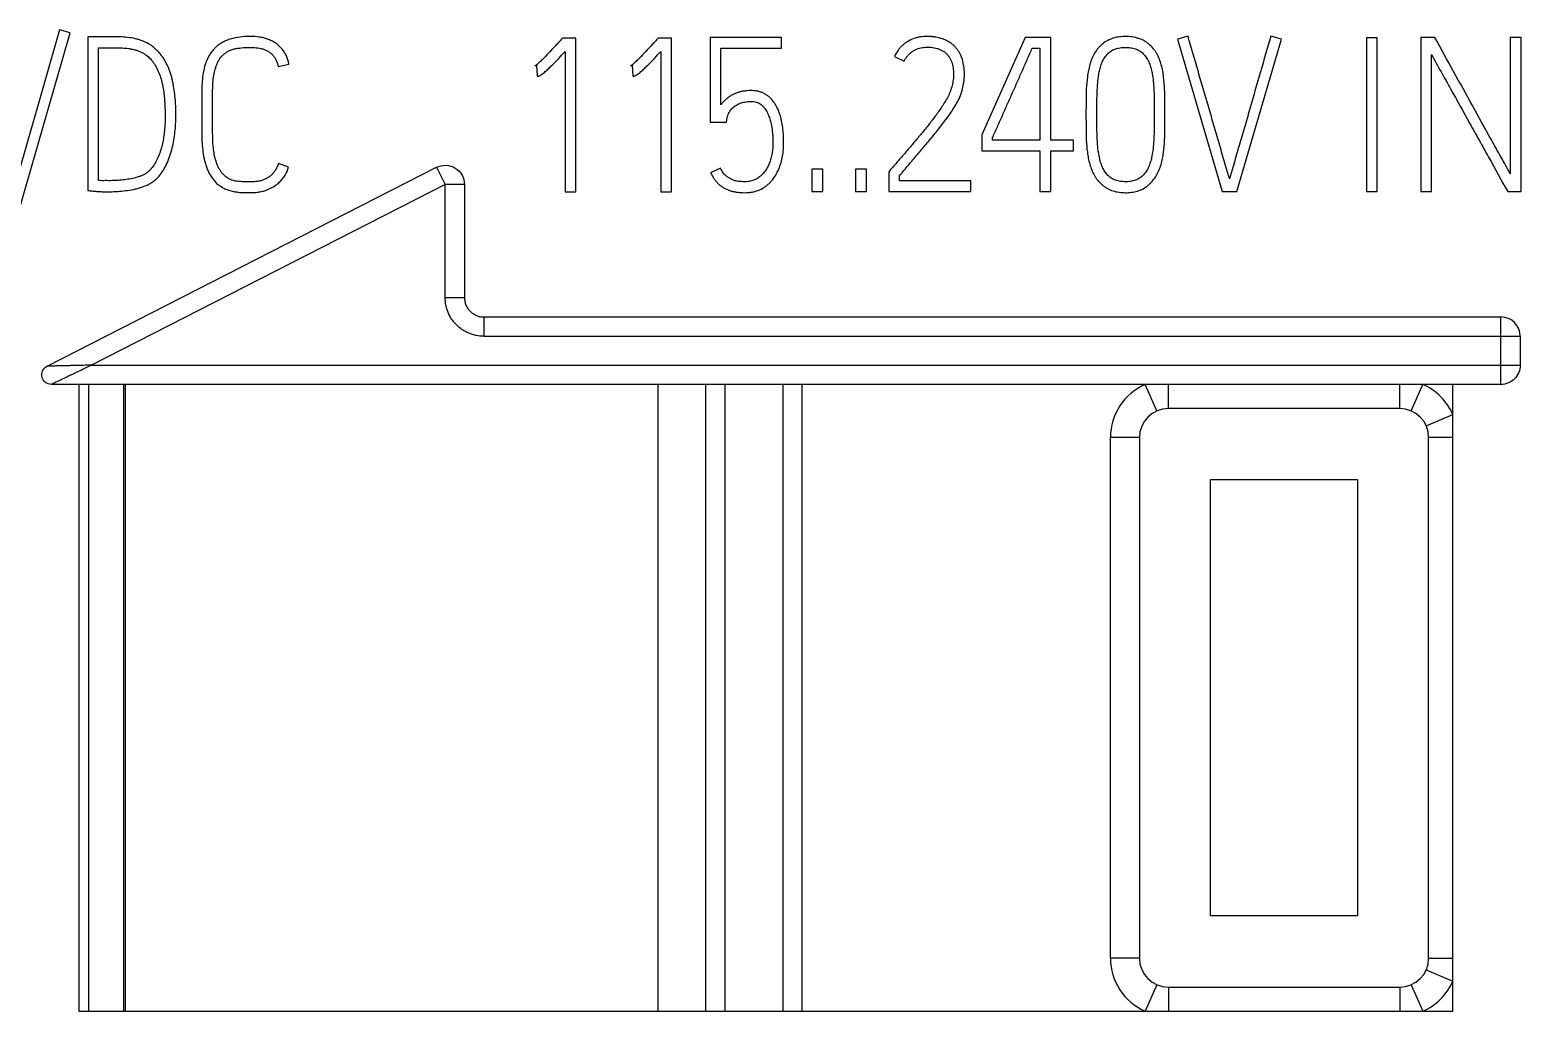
# Model space of a CAD drawing. Extents: x 0 to 420, y 0 to 297.
# Drawn here: x 116.96 to 132.43, y 208.14 to 218.32 of the extents above; entities that cross this region are included whole.
import ezdxf

# ---------------------------------------------------------------- set-up
doc = ezdxf.new("R2010")
doc.units = 0
doc.header["$LTSCALE"] = 23.1
doc.layers.add('10000_FRONT', color=7, linetype='CONTINUOUS')
doc.layers.add('10500_FRONT_LABELING', color=7, linetype='CONTINUOUS')

msp = doc.modelspace()

# ---------------------------------------------------------------- linework, layer by layer
at = {"layer": '10000_FRONT', "color": 7, "linetype": 'CONTINUOUS'}
for p, q in [((117.136, 214.831), (121.175, 216.894)), ((121.175, 216.894), (121.266, 216.716)), ((121.266, 216.716), (117.597, 214.842)), ((121.266, 215.542), (121.266, 216.716)), ((121.466, 216.716), (121.266, 216.716)), ((121.466, 216.716), (121.466, 215.542)), ((121.466, 215.542), (121.266, 215.542)), ((121.666, 215.342), (121.666, 215.142)), ((121.666, 215.342), (132.216, 215.342)), ((132.216, 214.642), (132.216, 215.342)), ((121.666, 215.142), (132.416, 215.142)), ((132.416, 215.142), (132.416, 214.842)), ((117.597, 214.842), (132.416, 214.842)), ((132.216, 214.642), (117.181, 214.642)), ((117.466, 214.642), (117.466, 208.142)), ((117.566, 214.642), (117.566, 208.142)), ((117.931, 214.642), (117.931, 208.142)), ((117.947, 214.642), (117.947, 208.142)), ((123.475, 208.142), (123.475, 214.642)), ((123.966, 214.642), (123.966, 208.142)), ((124.166, 214.642), (124.166, 208.142)), ((124.766, 214.642), (124.766, 208.142)), ((124.966, 214.642), (124.966, 208.142)), ((128.646, 214.367), (128.526, 214.642)), ((128.766, 214.392), (128.766, 214.642)), ((131.166, 214.392), (131.166, 214.642)), ((131.286, 214.367), (131.405, 214.642)), ((131.716, 208.142), (131.716, 214.642)), ((131.166, 214.392), (128.766, 214.392)), ((131.441, 214.212), (131.716, 214.332)), ((128.166, 208.692), (128.166, 214.092)), ((128.466, 214.092), (128.166, 214.092)), ((128.466, 214.092), (128.466, 208.692)), ((131.466, 208.692), (131.466, 214.092)), ((131.716, 214.092), (131.466, 214.092)), ((129.203, 209.13), (129.203, 213.655)), ((129.203, 213.655), (130.728, 213.655)), ((130.728, 213.655), (130.728, 209.13)), ((130.728, 209.13), (129.203, 209.13)), ((128.466, 208.692), (128.166, 208.692)), ((131.466, 208.692), (131.716, 208.692)), ((131.441, 208.572), (131.716, 208.453)), ((128.646, 208.417), (128.526, 208.142)), ((128.766, 208.392), (128.766, 208.142)), ((128.766, 208.392), (131.166, 208.392)), ((131.166, 208.392), (131.166, 208.142)), ((131.286, 208.417), (131.405, 208.142)), ((117.466, 208.142), (131.716, 208.142))]:
    msp.add_line(p, q, dxfattribs=at)
for centre, radius, start, end in [((132.216, 215.142), 0.2, 0, 90), ((128.766, 214.092), 0.6, 113.5565, 180), ((131.166, 214.092), 0.6, 23.5565, 66.4435), ((128.766, 214.092), 0.3, 90, 180), ((131.166, 214.092), 0.3, 0, 90), ((128.766, 208.692), 0.6, 180, 246.4435), ((128.766, 208.692), 0.3, 180, 270), ((131.166, 208.692), 0.3, 270, 360), ((131.166, 208.692), 0.6, 293.5565, 336.4435)]:
    msp.add_arc(centre, radius, start, end, dxfattribs=at)
for points, knots in [([(121.175, 216.894), (121.236, 216.925), (121.312, 216.922), (121.429, 216.85), (121.466, 216.784), (121.466, 216.716)], [0, 0, 0, 0, 0.5, 0.5, 1, 1, 1, 1]), ([(121.666, 215.142), (121.639, 215.142), (121.613, 215.145), (121.574, 215.153), (121.562, 215.156), (121.537, 215.164), (121.512, 215.173), (121.488, 215.184), (121.465, 215.196), (121.454, 215.203), (121.421, 215.225), (121.401, 215.241), (121.373, 215.269), (121.365, 215.279), (121.348, 215.299), (121.34, 215.31), (121.318, 215.342), (121.306, 215.365), (121.291, 215.401), (121.287, 215.414), (121.279, 215.439), (121.276, 215.452), (121.268, 215.49), (121.266, 215.516), (121.266, 215.542)], [0, 0, 0, 0, 0.125, 0.125, 0.1875, 0.1875, 0.25, 0.3125, 0.3125, 0.375, 0.375, 0.5, 0.5, 0.5625, 0.5625, 0.625, 0.625, 0.75, 0.75, 0.8125, 0.8125, 0.875, 0.875, 1, 1, 1, 1]), ([(121.466, 215.542), (121.466, 215.539), (121.466, 215.536), (121.466, 215.529), (121.467, 215.519), (121.469, 215.503), (121.472, 215.491), (121.476, 215.478), (121.478, 215.472), (121.486, 215.454), (121.492, 215.442), (121.507, 215.421), (121.515, 215.41), (121.533, 215.392), (121.543, 215.384), (121.56, 215.373), (121.566, 215.369), (121.577, 215.363), (121.589, 215.358), (121.601, 215.353), (121.614, 215.349), (121.62, 215.348), (121.639, 215.344), (121.652, 215.342), (121.666, 215.342)], [0, 0, 0, 0, 0.03125, 0.03125, 0.0625, 0.125, 0.1875, 0.1875, 0.25, 0.25, 0.375, 0.375, 0.5, 0.5, 0.625, 0.625, 0.6875, 0.6875, 0.75, 0.8125, 0.8125, 0.875, 0.875, 1, 1, 1, 1]), ([(117.181, 214.642), (117.159, 214.642), (117.137, 214.65), (117.102, 214.678), (117.089, 214.697), (117.079, 214.741), (117.081, 214.764), (117.1, 214.804), (117.116, 214.821), (117.136, 214.831)], [0, 0, 0, 0, 0.25, 0.25, 0.5, 0.5, 0.75, 0.75, 1, 1, 1, 1]), ([(117.597, 214.842), (117.57, 214.842), (117.542, 214.841), (117.499, 214.84), (117.485, 214.84), (117.456, 214.839), (117.442, 214.839), (117.413, 214.838), (117.4, 214.838), (117.374, 214.837), (117.361, 214.837), (117.335, 214.836), (117.322, 214.836), (117.297, 214.835), (117.284, 214.835), (117.261, 214.834), (117.252, 214.834), (117.233, 214.834), (117.224, 214.834), (117.207, 214.833), (117.199, 214.833), (117.185, 214.833), (117.179, 214.832), (117.172, 214.832), (117.17, 214.832), (117.159, 214.832), (117.15, 214.832), (117.138, 214.831), (117.136, 214.831), (117.136, 214.831)], [0, 0, 0, 0, 0.157963, 0.157963, 0.236944, 0.236944, 0.315926, 0.315926, 0.391386, 0.391386, 0.466846, 0.466846, 0.542306, 0.542306, 0.617766, 0.617766, 0.675162, 0.675162, 0.732558, 0.732558, 0.789954, 0.789954, 0.833001, 0.833001, 0.84735, 0.84735, 0.923558, 0.923558, 1, 1, 1, 1]), ([(117.597, 214.842), (117.571, 214.83), (117.523, 214.806), (117.457, 214.774), (117.403, 214.749), (117.349, 214.723), (117.298, 214.698), (117.247, 214.674), (117.211, 214.657), (117.186, 214.645), (117.183, 214.643), (117.181, 214.642)], [0, 0, 0, 0, 0.161229, 0.298217, 0.41099, 0.4996, 0.637717, 0.751521, 0.849254, 0.929944, 1, 1, 1, 1]), ([(132.416, 214.842), (132.416, 214.79), (132.394, 214.738), (132.32, 214.664), (132.269, 214.642), (132.216, 214.642)], [0, 0, 0, 0, 0.5, 0.5, 1, 1, 1, 1])]:
    msp.add_open_spline(points, degree=3, knots=knots, dxfattribs=at)
at = {"layer": '10500_FRONT_LABELING', "color": 7, "linetype": 'CONTINUOUS'}
for p, q in [((117.267, 218.32), (116.728, 216.445)), ((116.837, 216.414), (117.376, 218.289)), ((117.376, 218.289), (117.267, 218.32)), ((128.97, 218.253), (128.862, 218.222)), ((129.938, 218.222), (129.829, 218.253)), ((117.802, 218.249), (117.558, 218.247)), ((117.558, 218.247), (117.558, 216.653)), ((117.671, 216.758), (117.671, 218.134)), ((117.671, 218.134), (117.846, 218.134)), ((122.482, 218.233), (122.466, 218.216)), ((122.621, 218.233), (122.482, 218.233)), ((122.621, 216.64), (122.621, 218.233)), ((123.473, 218.233), (123.458, 218.216)), ((123.613, 218.233), (123.473, 218.233)), ((123.613, 216.64), (123.613, 218.233)), ((124.015, 218.242), (124.015, 217.364)), ((124.754, 218.242), (124.015, 218.242)), ((124.126, 217.541), (124.126, 218.131)), ((124.126, 218.131), (124.754, 218.131)), ((124.754, 218.131), (124.754, 218.242)), ((127.282, 218.242), (126.833, 217.23)), ((127.546, 218.242), (127.282, 218.242)), ((127.355, 218.131), (127.432, 218.131)), ((127.432, 218.131), (127.432, 217.177)), ((127.546, 217.177), (127.546, 218.242)), ((128.862, 218.222), (129.323, 216.642)), ((129.478, 216.642), (129.938, 218.222)), ((130.822, 218.238), (130.822, 216.642)), ((130.933, 218.238), (130.822, 218.238)), ((130.933, 216.642), (130.933, 218.238)), ((131.385, 218.242), (131.385, 216.642)), ((131.529, 218.242), (131.385, 218.242)), ((132.312, 218.242), (132.312, 216.827)), ((132.426, 218.242), (132.312, 218.242)), ((132.426, 216.642), (132.426, 218.242)), ((119.535, 217.938), (119.644, 217.965)), ((122.2, 217.947), (122.213, 217.952)), ((122.213, 217.952), (122.22, 217.838)), ((122.51, 218.096), (122.51, 216.64)), ((123.192, 217.947), (123.205, 217.952)), ((123.205, 217.952), (123.212, 217.838)), ((123.502, 218.096), (123.502, 216.64)), ((125.926, 218.045), (126.025, 217.994)), ((131.496, 216.642), (131.496, 218.063)), ((118.741, 217.676), (118.741, 217.255)), ((118.854, 217.255), (118.854, 217.676)), ((124.015, 217.364), (124.184, 217.364)), ((124.184, 217.364), (124.192, 217.412)), ((127.912, 217.452), (127.912, 217.428)), ((128.025, 217.428), (128.025, 217.452)), ((128.62, 217.452), (128.62, 217.428)), ((128.731, 217.428), (128.731, 217.452)), ((126.833, 217.23), (126.833, 217.066)), ((126.944, 217.177), (126.944, 217.206)), ((127.432, 217.177), (126.944, 217.177)), ((127.781, 217.177), (127.546, 217.177)), ((127.781, 217.066), (127.781, 217.177)), ((126.833, 217.066), (127.432, 217.066)), ((127.432, 217.066), (127.432, 216.642)), ((127.546, 216.642), (127.546, 217.066)), ((127.546, 217.066), (127.781, 217.066)), ((119.642, 216.895), (119.537, 216.933)), ((124.121, 216.884), (124.019, 216.838)), ((125.069, 216.875), (125.069, 216.642)), ((125.182, 216.875), (125.069, 216.875)), ((125.182, 216.642), (125.182, 216.875)), ((125.522, 216.875), (125.522, 216.642)), ((125.635, 216.875), (125.522, 216.875)), ((125.635, 216.642), (125.635, 216.875)), ((125.879, 216.862), (125.866, 216.847)), ((125.866, 216.847), (125.866, 216.642)), ((125.977, 216.753), (125.977, 216.807)), ((126.718, 216.753), (125.977, 216.753)), ((126.718, 216.642), (126.718, 216.753)), ((122.51, 216.64), (122.621, 216.64)), ((123.502, 216.64), (123.613, 216.64)), ((125.069, 216.642), (125.182, 216.642)), ((125.522, 216.642), (125.635, 216.642)), ((125.866, 216.642), (126.718, 216.642)), ((127.432, 216.642), (127.546, 216.642)), ((129.323, 216.642), (129.478, 216.642)), ((130.822, 216.642), (130.933, 216.642)), ((131.385, 216.642), (131.496, 216.642)), ((132.286, 216.642), (132.426, 216.642))]:
    msp.add_line(p, q, dxfattribs=at)
for points, knots in [([(119.644, 217.965), (119.64, 217.995), (119.632, 218.023), (119.616, 218.057), (119.612, 218.063), (119.605, 218.076), (119.593, 218.095), (119.58, 218.113), (119.56, 218.135), (119.55, 218.146), (119.527, 218.166), (119.516, 218.175), (119.491, 218.192), (119.478, 218.199), (119.452, 218.213), (119.438, 218.219), (119.41, 218.229), (119.396, 218.233), (119.367, 218.24), (119.352, 218.243), (119.308, 218.249), (119.278, 218.251), (119.219, 218.252), (119.19, 218.251), (119.131, 218.245), (119.101, 218.24), (119.044, 218.227), (119.015, 218.218), (118.975, 218.199), (118.961, 218.193), (118.936, 218.178), (118.911, 218.161), (118.888, 218.142), (118.867, 218.121), (118.857, 218.11), (118.839, 218.087), (118.831, 218.075), (118.815, 218.049), (118.808, 218.036), (118.789, 217.996), (118.779, 217.968), (118.763, 217.912), (118.758, 217.883), (118.744, 217.795), (118.741, 217.736), (118.741, 217.676)], [0, 0, 0, 0, 0.0625, 0.0625, 0.078125, 0.078125, 0.09375, 0.125, 0.125, 0.15625, 0.15625, 0.1875, 0.1875, 0.21875, 0.21875, 0.25, 0.25, 0.28125, 0.28125, 0.3125, 0.3125, 0.375, 0.375, 0.4375, 0.4375, 0.5, 0.5, 0.5625, 0.5625, 0.59375, 0.59375, 0.625, 0.65625, 0.65625, 0.6875, 0.6875, 0.71875, 0.71875, 0.75, 0.75, 0.8125, 0.8125, 0.875, 0.875, 1, 1, 1, 1]), ([(125.977, 216.807), (126.008, 216.843), (126.039, 216.88), (126.101, 216.954), (126.132, 216.99), (126.195, 217.064), (126.226, 217.1), (126.288, 217.174), (126.319, 217.211), (126.379, 217.286), (126.409, 217.324), (126.453, 217.381), (126.467, 217.401), (126.495, 217.44), (126.509, 217.459), (126.536, 217.5), (126.549, 217.52), (126.573, 217.562), (126.585, 217.583), (126.605, 217.627), (126.614, 217.649), (126.629, 217.695), (126.635, 217.719), (126.644, 217.766), (126.647, 217.79), (126.651, 217.838), (126.652, 217.862), (126.65, 217.91), (126.647, 217.934), (126.639, 217.982), (126.633, 218.006), (126.621, 218.04), (126.616, 218.051), (126.605, 218.073), (126.599, 218.084), (126.586, 218.104), (126.579, 218.114), (126.564, 218.133), (126.556, 218.142), (126.539, 218.159), (126.53, 218.167), (126.511, 218.182), (126.501, 218.189), (126.48, 218.201), (126.469, 218.207), (126.447, 218.217), (126.436, 218.221), (126.401, 218.233), (126.378, 218.24), (126.342, 218.246), (126.33, 218.248), (126.306, 218.25), (126.294, 218.251), (126.257, 218.252), (126.233, 218.251), (126.197, 218.247), (126.185, 218.245), (126.161, 218.24), (126.149, 218.237), (126.114, 218.226), (126.092, 218.216), (126.06, 218.198), (126.05, 218.191), (126.03, 218.177), (126.011, 218.162), (125.994, 218.145), (125.978, 218.127), (125.97, 218.118), (125.948, 218.088), (125.936, 218.067), (125.926, 218.045)], [0, 0, 0, 0, 0.0625, 0.0625, 0.125, 0.125, 0.1875, 0.1875, 0.25, 0.25, 0.3125, 0.3125, 0.34375, 0.34375, 0.375, 0.375, 0.40625, 0.40625, 0.4375, 0.4375, 0.46875, 0.46875, 0.5, 0.5, 0.53125, 0.53125, 0.5625, 0.5625, 0.59375, 0.59375, 0.625, 0.625, 0.640625, 0.640625, 0.65625, 0.65625, 0.671875, 0.671875, 0.6875, 0.6875, 0.703125, 0.703125, 0.71875, 0.71875, 0.734375, 0.734375, 0.75, 0.75, 0.78125, 0.78125, 0.796875, 0.796875, 0.8125, 0.8125, 0.84375, 0.84375, 0.859375, 0.859375, 0.875, 0.875, 0.90625, 0.90625, 0.921875, 0.921875, 0.9375, 0.953125, 0.953125, 0.96875, 0.96875, 1, 1, 1, 1]), ([(128.731, 217.452), (128.731, 217.495), (128.73, 217.537), (128.729, 217.621), (128.729, 217.663), (128.726, 217.747), (128.722, 217.789), (128.715, 217.852), (128.712, 217.873), (128.704, 217.914), (128.699, 217.935), (128.687, 217.976), (128.681, 217.997), (128.665, 218.036), (128.656, 218.056), (128.64, 218.084), (128.634, 218.093), (128.622, 218.11), (128.615, 218.119), (128.595, 218.143), (128.58, 218.158), (128.555, 218.179), (128.547, 218.186), (128.529, 218.198), (128.52, 218.203), (128.492, 218.219), (128.472, 218.227), (128.441, 218.236), (128.431, 218.239), (128.41, 218.244), (128.399, 218.245), (128.367, 218.25), (128.346, 218.251), (128.303, 218.251), (128.282, 218.25), (128.239, 218.245), (128.218, 218.241), (128.188, 218.232), (128.178, 218.228), (128.158, 218.22), (128.148, 218.216), (128.119, 218.201), (128.101, 218.189), (128.077, 218.169), (128.069, 218.162), (128.053, 218.146), (128.046, 218.139), (128.025, 218.114), (128.013, 218.097), (127.996, 218.069), (127.991, 218.059), (127.981, 218.04), (127.977, 218.03), (127.965, 218.001), (127.958, 217.98), (127.946, 217.94), (127.941, 217.919), (127.933, 217.877), (127.929, 217.856), (127.921, 217.792), (127.917, 217.75), (127.913, 217.665), (127.913, 217.623), (127.912, 217.537), (127.912, 217.495), (127.912, 217.452)], [0, 0, 0, 0, 0.0625, 0.0625, 0.125, 0.125, 0.1875, 0.1875, 0.21875, 0.21875, 0.25, 0.25, 0.28125, 0.28125, 0.3125, 0.3125, 0.328125, 0.328125, 0.34375, 0.34375, 0.375, 0.375, 0.390625, 0.390625, 0.40625, 0.40625, 0.4375, 0.4375, 0.453125, 0.453125, 0.46875, 0.46875, 0.5, 0.5, 0.53125, 0.53125, 0.5625, 0.5625, 0.578125, 0.578125, 0.59375, 0.59375, 0.625, 0.625, 0.640625, 0.640625, 0.65625, 0.65625, 0.6875, 0.6875, 0.703125, 0.703125, 0.71875, 0.71875, 0.75, 0.75, 0.78125, 0.78125, 0.8125, 0.8125, 0.875, 0.875, 0.9375, 0.9375, 1, 1, 1, 1]), ([(129.401, 216.776), (129.396, 216.791), (129.391, 216.806), (129.382, 216.837), (129.377, 216.852), (129.364, 216.898), (129.355, 216.929), (129.328, 217.022), (129.31, 217.083), (129.275, 217.206), (129.257, 217.268), (129.23, 217.36), (129.221, 217.391), (129.203, 217.453), (129.194, 217.484), (129.176, 217.545), (129.167, 217.576), (129.149, 217.637), (129.14, 217.668), (129.113, 217.761), (129.095, 217.822), (129.042, 218.007), (129.006, 218.13), (128.97, 218.253)], [0, 0, 0, 0, 0.03125, 0.03125, 0.0625, 0.0625, 0.125, 0.125, 0.25, 0.25, 0.375, 0.375, 0.4375, 0.4375, 0.5, 0.5, 0.5625, 0.5625, 0.625, 0.625, 0.75, 0.75, 1, 1, 1, 1]), ([(129.829, 218.253), (129.793, 218.13), (129.757, 218.007), (129.685, 217.761), (129.65, 217.638), (129.598, 217.453), (129.58, 217.391), (129.545, 217.268), (129.527, 217.206), (129.491, 217.083), (129.472, 217.022), (129.445, 216.93), (129.436, 216.899), (129.423, 216.852), (129.419, 216.837), (129.41, 216.806), (129.406, 216.791), (129.401, 216.776)], [0, 0, 0, 0, 0.25, 0.25, 0.5, 0.5, 0.625, 0.625, 0.75, 0.75, 0.875, 0.875, 0.9375, 0.9375, 0.96875, 0.96875, 1, 1, 1, 1]), ([(117.558, 216.653), (117.572, 216.652), (117.586, 216.651), (117.613, 216.648), (117.627, 216.647), (117.655, 216.644), (117.669, 216.643), (117.696, 216.642), (117.71, 216.641), (117.752, 216.64), (117.779, 216.64), (117.835, 216.642), (117.862, 216.643), (117.917, 216.648), (117.945, 216.651), (117.999, 216.659), (118.027, 216.664), (118.068, 216.673), (118.081, 216.677), (118.109, 216.684), (118.122, 216.689), (118.148, 216.698), (118.161, 216.704), (118.187, 216.716), (118.199, 216.722), (118.223, 216.737), (118.235, 216.745), (118.257, 216.762), (118.268, 216.771), (118.287, 216.791), (118.296, 216.801), (118.314, 216.823), (118.322, 216.834), (118.338, 216.858), (118.345, 216.869), (118.359, 216.894), (118.366, 216.906), (118.385, 216.943), (118.395, 216.969), (118.414, 217.021), (118.423, 217.048), (118.437, 217.102), (118.443, 217.129), (118.454, 217.183), (118.458, 217.211), (118.464, 217.266), (118.467, 217.293), (118.471, 217.349), (118.472, 217.376), (118.472, 217.432), (118.472, 217.46), (118.471, 217.516), (118.47, 217.544), (118.467, 217.599), (118.464, 217.627), (118.458, 217.682), (118.454, 217.709), (118.447, 217.75), (118.444, 217.764), (118.438, 217.791), (118.435, 217.805), (118.428, 217.832), (118.425, 217.845), (118.416, 217.872), (118.412, 217.886), (118.397, 217.925), (118.386, 217.951), (118.366, 217.988), (118.359, 218), (118.345, 218.024), (118.337, 218.036), (118.32, 218.058), (118.311, 218.069), (118.293, 218.09), (118.283, 218.101), (118.263, 218.12), (118.253, 218.129), (118.237, 218.143), (118.231, 218.147), (118.22, 218.155), (118.214, 218.159), (118.184, 218.179), (118.159, 218.191), (118.12, 218.207), (118.107, 218.212), (118.08, 218.22), (118.066, 218.224), (118.025, 218.234), (117.997, 218.238), (117.942, 218.244), (117.914, 218.246), (117.872, 218.248), (117.858, 218.248), (117.83, 218.249), (117.816, 218.249), (117.802, 218.249)], [0, 0, 0, 0, 0.015625, 0.015625, 0.03125, 0.03125, 0.046875, 0.046875, 0.0625, 0.0625, 0.09375, 0.09375, 0.125, 0.125, 0.15625, 0.15625, 0.1875, 0.1875, 0.203125, 0.203125, 0.21875, 0.21875, 0.234375, 0.234375, 0.25, 0.25, 0.265625, 0.265625, 0.28125, 0.28125, 0.296875, 0.296875, 0.3125, 0.3125, 0.328125, 0.328125, 0.34375, 0.34375, 0.375, 0.375, 0.40625, 0.40625, 0.4375, 0.4375, 0.46875, 0.46875, 0.5, 0.5, 0.53125, 0.53125, 0.5625, 0.5625, 0.59375, 0.59375, 0.625, 0.625, 0.65625, 0.65625, 0.671875, 0.671875, 0.6875, 0.6875, 0.703125, 0.703125, 0.71875, 0.71875, 0.75, 0.75, 0.765625, 0.765625, 0.78125, 0.78125, 0.796875, 0.796875, 0.8125, 0.8125, 0.828125, 0.828125, 0.835938, 0.835938, 0.84375, 0.84375, 0.875, 0.875, 0.890625, 0.890625, 0.90625, 0.90625, 0.9375, 0.9375, 0.96875, 0.96875, 0.984375, 0.984375, 1, 1, 1, 1]), ([(117.846, 218.134), (117.869, 218.134), (117.892, 218.133), (117.937, 218.131), (117.959, 218.129), (117.993, 218.125), (118.004, 218.123), (118.026, 218.118), (118.038, 218.116), (118.06, 218.109), (118.07, 218.106), (118.092, 218.098), (118.102, 218.093), (118.123, 218.083), (118.133, 218.078), (118.152, 218.066), (118.162, 218.059), (118.189, 218.039), (118.205, 218.023), (118.227, 217.997), (118.234, 217.987), (118.247, 217.969), (118.265, 217.94), (118.281, 217.91), (118.299, 217.868), (118.307, 217.847), (118.321, 217.804), (118.327, 217.782), (118.337, 217.738), (118.341, 217.716), (118.348, 217.671), (118.35, 217.649), (118.354, 217.604), (118.356, 217.582), (118.358, 217.537), (118.359, 217.515), (118.361, 217.47), (118.361, 217.447), (118.361, 217.402), (118.361, 217.379), (118.359, 217.335), (118.358, 217.312), (118.354, 217.267), (118.348, 217.223), (118.341, 217.179), (118.332, 217.135), (118.327, 217.113), (118.308, 217.047), (118.293, 217.005), (118.262, 216.944), (118.25, 216.925), (118.224, 216.889), (118.21, 216.871), (118.189, 216.852), (118.184, 216.848), (118.176, 216.841), (118.162, 216.831), (118.148, 216.822), (118.128, 216.812), (118.117, 216.807), (118.096, 216.799), (118.085, 216.796), (118.053, 216.786), (118.031, 216.78), (117.987, 216.771), (117.964, 216.768), (117.92, 216.762), (117.897, 216.76), (117.863, 216.758), (117.852, 216.757), (117.83, 216.756), (117.818, 216.756), (117.784, 216.755), (117.762, 216.756), (117.728, 216.756), (117.716, 216.755), (117.694, 216.756), (117.682, 216.757), (117.671, 216.758)], [0, 0, 0, 0, 0.03125, 0.03125, 0.0625, 0.0625, 0.078125, 0.078125, 0.09375, 0.09375, 0.109375, 0.109375, 0.125, 0.125, 0.140625, 0.140625, 0.15625, 0.15625, 0.1875, 0.1875, 0.203125, 0.203125, 0.21875, 0.25, 0.25, 0.28125, 0.28125, 0.3125, 0.3125, 0.34375, 0.34375, 0.375, 0.375, 0.40625, 0.40625, 0.4375, 0.4375, 0.46875, 0.46875, 0.5, 0.5, 0.53125, 0.53125, 0.5625, 0.59375, 0.59375, 0.625, 0.625, 0.6875, 0.6875, 0.71875, 0.71875, 0.75, 0.75, 0.757812, 0.757812, 0.765625, 0.78125, 0.78125, 0.796875, 0.796875, 0.8125, 0.8125, 0.84375, 0.84375, 0.875, 0.875, 0.90625, 0.90625, 0.921875, 0.921875, 0.9375, 0.9375, 0.96875, 0.96875, 0.984375, 0.984375, 1, 1, 1, 1]), ([(118.854, 217.676), (118.854, 217.699), (118.854, 217.722), (118.856, 217.767), (118.858, 217.79), (118.863, 217.835), (118.867, 217.858), (118.876, 217.902), (118.883, 217.924), (118.895, 217.957), (118.899, 217.967), (118.909, 217.988), (118.914, 217.998), (118.932, 218.028), (118.947, 218.045), (118.967, 218.065), (118.972, 218.069), (118.981, 218.076), (118.985, 218.079), (119, 218.089), (119.009, 218.095), (119.03, 218.106), (119.04, 218.11), (119.062, 218.117), (119.073, 218.121), (119.096, 218.126), (119.107, 218.128), (119.13, 218.131), (119.141, 218.132), (119.175, 218.136), (119.198, 218.137), (119.243, 218.138), (119.267, 218.138), (119.312, 218.134), (119.335, 218.131), (119.368, 218.123), (119.379, 218.12), (119.401, 218.112), (119.411, 218.107), (119.432, 218.097), (119.441, 218.09), (119.459, 218.076), (119.468, 218.069), (119.479, 218.056), (119.483, 218.052), (119.49, 218.043), (119.493, 218.038), (119.503, 218.023), (119.508, 218.013), (119.518, 217.993), (119.522, 217.982), (119.529, 217.961), (119.532, 217.95), (119.535, 217.938)], [0, 0, 0, 0, 0.0625, 0.0625, 0.125, 0.125, 0.1875, 0.1875, 0.25, 0.25, 0.28125, 0.28125, 0.3125, 0.3125, 0.375, 0.375, 0.390625, 0.390625, 0.40625, 0.40625, 0.4375, 0.4375, 0.46875, 0.46875, 0.5, 0.5, 0.53125, 0.53125, 0.5625, 0.5625, 0.625, 0.625, 0.6875, 0.6875, 0.75, 0.75, 0.78125, 0.78125, 0.8125, 0.8125, 0.84375, 0.84375, 0.875, 0.875, 0.890625, 0.890625, 0.90625, 0.90625, 0.9375, 0.9375, 0.96875, 0.96875, 1, 1, 1, 1]), ([(122.466, 218.216), (122.456, 218.204), (122.445, 218.192), (122.424, 218.169), (122.413, 218.157), (122.381, 218.123), (122.359, 218.099), (122.316, 218.054), (122.294, 218.031), (122.26, 217.998), (122.248, 217.987), (122.231, 217.972), (122.225, 217.966), (122.213, 217.956), (122.206, 217.952), (122.2, 217.947)], [0, 0, 0, 0, 0.125, 0.125, 0.25, 0.25, 0.5, 0.5, 0.75, 0.75, 0.875, 0.875, 0.9375, 0.9375, 1, 1, 1, 1]), ([(123.458, 218.216), (123.448, 218.204), (123.437, 218.192), (123.415, 218.169), (123.405, 218.157), (123.373, 218.123), (123.351, 218.099), (123.308, 218.054), (123.286, 218.031), (123.252, 217.998), (123.24, 217.987), (123.223, 217.972), (123.217, 217.966), (123.205, 217.956), (123.198, 217.952), (123.192, 217.947)], [0, 0, 0, 0, 0.125, 0.125, 0.25, 0.25, 0.5, 0.5, 0.75, 0.75, 0.875, 0.875, 0.9375, 0.9375, 1, 1, 1, 1]), ([(126.025, 217.994), (126.034, 218.013), (126.045, 218.03), (126.065, 218.054), (126.072, 218.062), (126.086, 218.076), (126.102, 218.09), (126.119, 218.101), (126.137, 218.111), (126.146, 218.116), (126.175, 218.128), (126.195, 218.133), (126.225, 218.138), (126.236, 218.139), (126.256, 218.14), (126.266, 218.14), (126.297, 218.14), (126.317, 218.138), (126.348, 218.132), (126.358, 218.13), (126.378, 218.124), (126.388, 218.121), (126.407, 218.113), (126.416, 218.109), (126.434, 218.098), (126.442, 218.092), (126.458, 218.079), (126.466, 218.072), (126.476, 218.061), (126.48, 218.057), (126.486, 218.049), (126.489, 218.045), (126.498, 218.032), (126.503, 218.023), (126.512, 218.005), (126.517, 217.995), (126.527, 217.966), (126.531, 217.946), (126.535, 217.915), (126.537, 217.905), (126.538, 217.885), (126.538, 217.874), (126.538, 217.843), (126.537, 217.823), (126.532, 217.783), (126.528, 217.763), (126.521, 217.733), (126.518, 217.723), (126.512, 217.703), (126.509, 217.693), (126.499, 217.664), (126.49, 217.646), (126.472, 217.61), (126.461, 217.592), (126.44, 217.558), (126.429, 217.54), (126.395, 217.49), (126.372, 217.456), (126.324, 217.391), (126.299, 217.358), (126.248, 217.295), (126.222, 217.264), (126.17, 217.201), (126.144, 217.17), (126.091, 217.108), (126.065, 217.077), (126.012, 217.016), (125.985, 216.985), (125.945, 216.939), (125.932, 216.924), (125.906, 216.893), (125.892, 216.877), (125.879, 216.862)], [0, 0, 0, 0, 0.03125, 0.03125, 0.046875, 0.046875, 0.0625, 0.078125, 0.078125, 0.09375, 0.09375, 0.125, 0.125, 0.140625, 0.140625, 0.15625, 0.15625, 0.1875, 0.1875, 0.203125, 0.203125, 0.21875, 0.21875, 0.234375, 0.234375, 0.25, 0.25, 0.265625, 0.265625, 0.273438, 0.273438, 0.28125, 0.28125, 0.296875, 0.296875, 0.3125, 0.3125, 0.34375, 0.34375, 0.359375, 0.359375, 0.375, 0.375, 0.40625, 0.40625, 0.4375, 0.4375, 0.453125, 0.453125, 0.46875, 0.46875, 0.5, 0.5, 0.53125, 0.53125, 0.5625, 0.5625, 0.625, 0.625, 0.6875, 0.6875, 0.75, 0.75, 0.8125, 0.8125, 0.875, 0.875, 0.9375, 0.9375, 0.96875, 0.96875, 1, 1, 1, 1]), ([(126.944, 217.206), (126.949, 217.216), (126.953, 217.225), (126.962, 217.244), (126.966, 217.254), (126.979, 217.283), (126.988, 217.302), (127.013, 217.36), (127.031, 217.398), (127.065, 217.476), (127.082, 217.514), (127.116, 217.591), (127.133, 217.63), (127.168, 217.707), (127.202, 217.784), (127.236, 217.861), (127.27, 217.938), (127.287, 217.977), (127.312, 218.035), (127.321, 218.054), (127.338, 218.093), (127.346, 218.112), (127.355, 218.131)], [0, 0, 0, 0, 0.03125, 0.03125, 0.0625, 0.0625, 0.125, 0.125, 0.25, 0.25, 0.375, 0.375, 0.5, 0.5, 0.625, 0.75, 0.75, 0.875, 0.875, 0.9375, 0.9375, 1, 1, 1, 1]), ([(128.025, 217.452), (128.025, 217.487), (128.025, 217.522), (128.026, 217.592), (128.026, 217.627), (128.028, 217.679), (128.029, 217.697), (128.031, 217.732), (128.032, 217.749), (128.035, 217.784), (128.036, 217.801), (128.041, 217.836), (128.043, 217.854), (128.05, 217.888), (128.053, 217.905), (128.062, 217.938), (128.068, 217.955), (128.077, 217.979), (128.081, 217.987), (128.088, 218.003), (128.093, 218.011), (128.106, 218.034), (128.117, 218.048), (128.134, 218.068), (128.14, 218.074), (128.154, 218.086), (128.167, 218.097), (128.182, 218.107), (128.198, 218.115), (128.207, 218.118), (128.232, 218.127), (128.249, 218.131), (128.275, 218.135), (128.284, 218.136), (128.302, 218.138), (128.311, 218.138), (128.337, 218.138), (128.355, 218.137), (128.381, 218.134), (128.39, 218.132), (128.407, 218.128), (128.416, 218.126), (128.441, 218.117), (128.457, 218.11), (128.48, 218.095), (128.487, 218.09), (128.5, 218.078), (128.506, 218.072), (128.518, 218.058), (128.524, 218.051), (128.534, 218.037), (128.539, 218.03), (128.553, 218.007), (128.561, 217.991), (128.575, 217.959), (128.58, 217.942), (128.59, 217.908), (128.594, 217.89), (128.601, 217.856), (128.604, 217.839), (128.608, 217.804), (128.61, 217.786), (128.613, 217.752), (128.614, 217.734), (128.616, 217.699), (128.617, 217.681), (128.618, 217.628), (128.619, 217.593), (128.619, 217.523), (128.62, 217.488), (128.62, 217.452)], [0, 0, 0, 0, 0.0625, 0.0625, 0.125, 0.125, 0.15625, 0.15625, 0.1875, 0.1875, 0.21875, 0.21875, 0.25, 0.25, 0.28125, 0.28125, 0.3125, 0.3125, 0.328125, 0.328125, 0.34375, 0.34375, 0.375, 0.375, 0.390625, 0.390625, 0.40625, 0.421875, 0.421875, 0.4375, 0.4375, 0.46875, 0.46875, 0.484375, 0.484375, 0.5, 0.5, 0.53125, 0.53125, 0.546875, 0.546875, 0.5625, 0.5625, 0.59375, 0.59375, 0.609375, 0.609375, 0.625, 0.625, 0.640625, 0.640625, 0.65625, 0.65625, 0.6875, 0.6875, 0.71875, 0.71875, 0.75, 0.75, 0.78125, 0.78125, 0.8125, 0.8125, 0.84375, 0.84375, 0.875, 0.875, 0.9375, 0.9375, 1, 1, 1, 1]), ([(132.312, 216.827), (132.297, 216.856), (132.28, 216.886), (132.247, 216.945), (132.231, 216.974), (132.182, 217.062), (132.149, 217.121), (132.051, 217.298), (131.985, 217.416), (131.855, 217.652), (131.79, 217.77), (131.66, 218.006), (131.594, 218.124), (131.529, 218.242)], [0, 0, 0, 0, 0.0625, 0.0625, 0.125, 0.125, 0.25, 0.25, 0.5, 0.5, 0.75, 0.75, 1, 1, 1, 1]), ([(122.22, 217.838), (122.224, 217.838), (122.228, 217.839), (122.236, 217.841), (122.24, 217.842), (122.248, 217.845), (122.251, 217.847), (122.259, 217.851), (122.262, 217.853), (122.272, 217.86), (122.279, 217.865), (122.291, 217.875), (122.298, 217.881), (122.316, 217.897), (122.328, 217.908), (122.352, 217.931), (122.363, 217.942), (122.398, 217.977), (122.421, 218), (122.466, 218.048), (122.488, 218.072), (122.51, 218.096)], [0, 0, 0, 0, 0.03125, 0.03125, 0.0625, 0.0625, 0.09375, 0.09375, 0.125, 0.125, 0.1875, 0.1875, 0.25, 0.25, 0.375, 0.375, 0.5, 0.5, 0.75, 0.75, 1, 1, 1, 1]), ([(123.212, 217.838), (123.216, 217.838), (123.22, 217.839), (123.228, 217.841), (123.232, 217.842), (123.24, 217.845), (123.243, 217.847), (123.251, 217.851), (123.254, 217.853), (123.264, 217.86), (123.271, 217.865), (123.283, 217.875), (123.29, 217.881), (123.308, 217.897), (123.32, 217.908), (123.344, 217.931), (123.355, 217.942), (123.39, 217.977), (123.413, 218), (123.458, 218.048), (123.48, 218.072), (123.502, 218.096)], [0, 0, 0, 0, 0.03125, 0.03125, 0.0625, 0.0625, 0.09375, 0.09375, 0.125, 0.125, 0.1875, 0.1875, 0.25, 0.25, 0.375, 0.375, 0.5, 0.5, 0.75, 0.75, 1, 1, 1, 1]), ([(131.496, 218.063), (131.512, 218.032), (131.528, 218.003), (131.561, 217.944), (131.578, 217.914), (131.628, 217.826), (131.661, 217.767), (131.759, 217.589), (131.825, 217.471), (131.907, 217.323), (131.924, 217.293), (131.957, 217.234), (131.973, 217.205), (132.023, 217.116), (132.055, 217.057), (132.154, 216.879), (132.22, 216.761), (132.286, 216.642)], [0, 0, 0, 0, 0.0625, 0.0625, 0.125, 0.125, 0.25, 0.25, 0.5, 0.5, 0.5625, 0.5625, 0.625, 0.625, 0.75, 0.75, 1, 1, 1, 1]), ([(124.019, 216.838), (124.029, 216.817), (124.04, 216.796), (124.059, 216.768), (124.066, 216.758), (124.081, 216.741), (124.089, 216.732), (124.106, 216.716), (124.115, 216.709), (124.134, 216.695), (124.143, 216.689), (124.163, 216.677), (124.173, 216.671), (124.195, 216.661), (124.206, 216.657), (124.228, 216.65), (124.239, 216.646), (124.261, 216.641), (124.273, 216.639), (124.296, 216.635), (124.308, 216.634), (124.331, 216.633), (124.343, 216.632), (124.366, 216.631), (124.378, 216.631), (124.401, 216.632), (124.413, 216.633), (124.436, 216.635), (124.448, 216.637), (124.471, 216.642), (124.483, 216.645), (124.516, 216.656), (124.538, 216.665), (124.569, 216.683), (124.579, 216.689), (124.598, 216.703), (124.607, 216.71), (124.624, 216.726), (124.633, 216.734), (124.649, 216.751), (124.657, 216.76), (124.678, 216.788), (124.691, 216.808), (124.713, 216.849), (124.723, 216.87), (124.74, 216.914), (124.748, 216.936), (124.759, 216.981), (124.764, 217.004), (124.771, 217.05), (124.773, 217.073), (124.776, 217.12), (124.776, 217.144), (124.776, 217.19), (124.774, 217.237), (124.77, 217.283), (124.764, 217.33), (124.76, 217.353), (124.75, 217.399), (124.744, 217.421), (124.729, 217.466), (124.721, 217.488), (124.705, 217.52), (124.7, 217.53), (124.688, 217.55), (124.681, 217.56), (124.661, 217.589), (124.646, 217.606), (124.624, 217.626), (124.619, 217.63), (124.61, 217.637), (124.605, 217.641), (124.59, 217.65), (124.58, 217.656), (124.559, 217.667), (124.548, 217.671), (124.525, 217.679), (124.514, 217.682), (124.491, 217.686), (124.479, 217.688), (124.455, 217.69), (124.443, 217.69), (124.42, 217.69), (124.408, 217.689), (124.385, 217.687), (124.373, 217.686), (124.35, 217.682), (124.338, 217.68), (124.315, 217.674), (124.304, 217.671), (124.281, 217.663), (124.27, 217.659), (124.249, 217.649), (124.239, 217.643), (124.219, 217.631), (124.209, 217.624), (124.19, 217.61), (124.181, 217.602), (124.164, 217.586), (124.155, 217.578), (124.14, 217.56), (124.133, 217.551), (124.126, 217.541)], [0, 0, 0, 0, 0.03125, 0.03125, 0.046875, 0.046875, 0.0625, 0.0625, 0.078125, 0.078125, 0.09375, 0.09375, 0.109375, 0.109375, 0.125, 0.125, 0.140625, 0.140625, 0.15625, 0.15625, 0.171875, 0.171875, 0.1875, 0.1875, 0.203125, 0.203125, 0.21875, 0.21875, 0.234375, 0.234375, 0.25, 0.25, 0.28125, 0.28125, 0.296875, 0.296875, 0.3125, 0.3125, 0.328125, 0.328125, 0.34375, 0.34375, 0.375, 0.375, 0.40625, 0.40625, 0.4375, 0.4375, 0.46875, 0.46875, 0.5, 0.5, 0.53125, 0.53125, 0.5625, 0.59375, 0.59375, 0.625, 0.625, 0.65625, 0.65625, 0.6875, 0.6875, 0.703125, 0.703125, 0.71875, 0.71875, 0.75, 0.75, 0.757812, 0.757812, 0.765625, 0.765625, 0.78125, 0.78125, 0.796875, 0.796875, 0.8125, 0.8125, 0.828125, 0.828125, 0.84375, 0.84375, 0.859375, 0.859375, 0.875, 0.875, 0.890625, 0.890625, 0.90625, 0.90625, 0.921875, 0.921875, 0.9375, 0.9375, 0.953125, 0.953125, 0.96875, 0.96875, 0.984375, 0.984375, 1, 1, 1, 1]), ([(124.192, 217.412), (124.193, 217.417), (124.194, 217.421), (124.197, 217.43), (124.198, 217.434), (124.202, 217.447), (124.206, 217.456), (124.214, 217.471), (124.22, 217.479), (124.231, 217.493), (124.237, 217.5), (124.249, 217.513), (124.256, 217.519), (124.27, 217.53), (124.278, 217.535), (124.301, 217.548), (124.317, 217.556), (124.343, 217.565), (124.352, 217.567), (124.369, 217.571), (124.378, 217.572), (124.405, 217.576), (124.423, 217.577), (124.45, 217.576), (124.459, 217.576), (124.477, 217.574), (124.486, 217.572), (124.499, 217.568), (124.503, 217.567), (124.512, 217.563), (124.516, 217.561), (124.528, 217.555), (124.535, 217.55), (124.55, 217.539), (124.556, 217.533), (124.568, 217.52), (124.574, 217.513), (124.585, 217.498), (124.59, 217.491), (124.599, 217.475), (124.604, 217.468), (124.616, 217.443), (124.623, 217.427), (124.634, 217.393), (124.639, 217.376), (124.648, 217.341), (124.651, 217.324), (124.657, 217.288), (124.658, 217.271), (124.662, 217.235), (124.663, 217.217), (124.665, 217.182), (124.665, 217.164), (124.665, 217.129), (124.664, 217.111), (124.661, 217.075), (124.659, 217.057), (124.653, 217.022), (124.649, 217.004), (124.639, 216.97), (124.634, 216.953), (124.624, 216.928), (124.62, 216.92), (124.613, 216.903), (124.609, 216.895), (124.596, 216.872), (124.586, 216.857), (124.569, 216.835), (124.563, 216.829), (124.551, 216.816), (124.544, 216.809), (124.531, 216.798), (124.524, 216.792), (124.509, 216.782), (124.501, 216.777), (124.477, 216.764), (124.461, 216.757), (124.435, 216.75), (124.426, 216.748), (124.408, 216.746), (124.399, 216.745), (124.381, 216.744), (124.372, 216.744), (124.354, 216.745), (124.345, 216.745), (124.327, 216.747), (124.318, 216.747), (124.3, 216.749), (124.291, 216.751), (124.265, 216.756), (124.248, 216.762), (124.224, 216.774), (124.216, 216.779), (124.201, 216.788), (124.193, 216.794), (124.179, 216.805), (124.173, 216.811), (124.16, 216.824), (124.154, 216.83), (124.138, 216.852), (124.129, 216.868), (124.121, 216.884)], [0, 0, 0, 0, 0.007812, 0.007812, 0.015625, 0.015625, 0.03125, 0.03125, 0.046875, 0.046875, 0.0625, 0.0625, 0.078125, 0.078125, 0.09375, 0.09375, 0.125, 0.125, 0.140625, 0.140625, 0.15625, 0.15625, 0.1875, 0.1875, 0.203125, 0.203125, 0.21875, 0.21875, 0.226562, 0.226562, 0.234375, 0.234375, 0.25, 0.25, 0.265625, 0.265625, 0.28125, 0.28125, 0.296875, 0.296875, 0.3125, 0.3125, 0.34375, 0.34375, 0.375, 0.375, 0.40625, 0.40625, 0.4375, 0.4375, 0.46875, 0.46875, 0.5, 0.5, 0.53125, 0.53125, 0.5625, 0.5625, 0.59375, 0.59375, 0.625, 0.625, 0.640625, 0.640625, 0.65625, 0.65625, 0.6875, 0.6875, 0.703125, 0.703125, 0.71875, 0.71875, 0.734375, 0.734375, 0.75, 0.75, 0.78125, 0.78125, 0.796875, 0.796875, 0.8125, 0.8125, 0.828125, 0.828125, 0.84375, 0.84375, 0.859375, 0.859375, 0.875, 0.875, 0.90625, 0.90625, 0.921875, 0.921875, 0.9375, 0.9375, 0.953125, 0.953125, 0.96875, 0.96875, 1, 1, 1, 1]), ([(127.912, 217.428), (127.912, 217.386), (127.912, 217.344), (127.913, 217.26), (127.913, 217.218), (127.917, 217.134), (127.92, 217.092), (127.929, 217.03), (127.932, 217.009), (127.94, 216.968), (127.945, 216.947), (127.957, 216.906), (127.964, 216.886), (127.979, 216.846), (127.989, 216.827), (128.005, 216.799), (128.011, 216.79), (128.023, 216.773), (128.03, 216.764), (128.044, 216.748), (128.051, 216.741), (128.066, 216.726), (128.074, 216.718), (128.09, 216.704), (128.099, 216.698), (128.116, 216.685), (128.125, 216.68), (128.153, 216.664), (128.173, 216.656), (128.214, 216.643), (128.235, 216.639), (128.277, 216.633), (128.298, 216.631), (128.33, 216.631), (128.341, 216.631), (128.362, 216.633), (128.373, 216.634), (128.404, 216.638), (128.425, 216.642), (128.466, 216.654), (128.486, 216.662), (128.524, 216.683), (128.541, 216.695), (128.566, 216.715), (128.574, 216.723), (128.589, 216.738), (128.596, 216.746), (128.616, 216.77), (128.629, 216.787), (128.645, 216.815), (128.65, 216.824), (128.66, 216.843), (128.664, 216.853), (128.677, 216.882), (128.684, 216.902), (128.696, 216.943), (128.701, 216.964), (128.71, 217.005), (128.713, 217.026), (128.722, 217.089), (128.725, 217.132), (128.729, 217.216), (128.729, 217.259), (128.73, 217.343), (128.731, 217.386), (128.731, 217.428)], [0, 0, 0, 0, 0.0625, 0.0625, 0.125, 0.125, 0.1875, 0.1875, 0.21875, 0.21875, 0.25, 0.25, 0.28125, 0.28125, 0.3125, 0.3125, 0.328125, 0.328125, 0.34375, 0.34375, 0.359375, 0.359375, 0.375, 0.375, 0.390625, 0.390625, 0.40625, 0.40625, 0.4375, 0.4375, 0.46875, 0.46875, 0.5, 0.5, 0.515625, 0.515625, 0.53125, 0.53125, 0.5625, 0.5625, 0.59375, 0.59375, 0.625, 0.625, 0.640625, 0.640625, 0.65625, 0.65625, 0.6875, 0.6875, 0.703125, 0.703125, 0.71875, 0.71875, 0.75, 0.75, 0.78125, 0.78125, 0.8125, 0.8125, 0.875, 0.875, 0.9375, 0.9375, 1, 1, 1, 1]), ([(128.62, 217.428), (128.62, 217.393), (128.619, 217.358), (128.619, 217.288), (128.618, 217.253), (128.616, 217.2), (128.616, 217.183), (128.613, 217.148), (128.612, 217.13), (128.607, 217.078), (128.602, 217.043), (128.592, 216.992), (128.588, 216.975), (128.578, 216.941), (128.572, 216.924), (128.559, 216.892), (128.552, 216.876), (128.538, 216.854), (128.533, 216.846), (128.523, 216.832), (128.517, 216.825), (128.506, 216.812), (128.499, 216.806), (128.486, 216.794), (128.479, 216.789), (128.457, 216.774), (128.441, 216.766), (128.416, 216.757), (128.408, 216.755), (128.391, 216.751), (128.365, 216.746), (128.338, 216.744), (128.312, 216.744), (128.303, 216.745), (128.285, 216.746), (128.277, 216.747), (128.251, 216.751), (128.234, 216.755), (128.209, 216.763), (128.2, 216.767), (128.185, 216.775), (128.169, 216.784), (128.156, 216.795), (128.142, 216.807), (128.136, 216.813), (128.125, 216.826), (128.119, 216.833), (128.109, 216.847), (128.104, 216.855), (128.095, 216.87), (128.091, 216.878), (128.083, 216.894), (128.08, 216.902), (128.071, 216.926), (128.065, 216.943), (128.056, 216.977), (128.052, 216.994), (128.042, 217.045), (128.037, 217.08), (128.032, 217.132), (128.031, 217.149), (128.029, 217.184), (128.028, 217.202), (128.026, 217.254), (128.026, 217.289), (128.025, 217.358), (128.025, 217.393), (128.025, 217.428)], [0, 0, 0, 0, 0.0625, 0.0625, 0.125, 0.125, 0.15625, 0.15625, 0.1875, 0.1875, 0.25, 0.25, 0.28125, 0.28125, 0.3125, 0.3125, 0.34375, 0.34375, 0.359375, 0.359375, 0.375, 0.375, 0.390625, 0.390625, 0.40625, 0.40625, 0.4375, 0.4375, 0.453125, 0.453125, 0.46875, 0.5, 0.5, 0.515625, 0.515625, 0.53125, 0.53125, 0.5625, 0.5625, 0.578125, 0.578125, 0.59375, 0.609375, 0.609375, 0.625, 0.625, 0.640625, 0.640625, 0.65625, 0.65625, 0.671875, 0.671875, 0.6875, 0.6875, 0.71875, 0.71875, 0.75, 0.75, 0.8125, 0.8125, 0.84375, 0.84375, 0.875, 0.875, 0.9375, 0.9375, 1, 1, 1, 1]), ([(118.741, 217.255), (118.741, 217.225), (118.741, 217.195), (118.744, 217.135), (118.747, 217.105), (118.754, 217.046), (118.759, 217.016), (118.768, 216.972), (118.772, 216.958), (118.78, 216.929), (118.785, 216.914), (118.795, 216.886), (118.8, 216.872), (118.812, 216.844), (118.819, 216.831), (118.834, 216.804), (118.842, 216.792), (118.86, 216.767), (118.869, 216.755), (118.885, 216.739), (118.89, 216.733), (118.901, 216.723), (118.907, 216.718), (118.925, 216.705), (118.938, 216.696), (118.964, 216.681), (118.977, 216.674), (119.005, 216.662), (119.019, 216.657), (119.048, 216.648), (119.063, 216.645), (119.092, 216.639), (119.107, 216.637), (119.137, 216.634), (119.152, 216.633), (119.183, 216.632), (119.198, 216.632), (119.243, 216.631), (119.273, 216.632), (119.318, 216.636), (119.332, 216.638), (119.362, 216.644), (119.377, 216.647), (119.421, 216.66), (119.449, 216.672), (119.488, 216.695), (119.501, 216.704), (119.526, 216.722), (119.549, 216.741), (119.569, 216.764), (119.584, 216.781), (119.588, 216.787), (119.597, 216.8), (119.601, 216.806), (119.621, 216.838), (119.633, 216.866), (119.642, 216.895)], [0, 0, 0, 0, 0.0625, 0.0625, 0.125, 0.125, 0.1875, 0.1875, 0.21875, 0.21875, 0.25, 0.25, 0.28125, 0.28125, 0.3125, 0.3125, 0.34375, 0.34375, 0.375, 0.375, 0.390625, 0.390625, 0.40625, 0.40625, 0.4375, 0.4375, 0.46875, 0.46875, 0.5, 0.5, 0.53125, 0.53125, 0.5625, 0.5625, 0.59375, 0.59375, 0.625, 0.625, 0.6875, 0.6875, 0.71875, 0.71875, 0.75, 0.75, 0.8125, 0.8125, 0.84375, 0.84375, 0.875, 0.90625, 0.90625, 0.921875, 0.921875, 0.9375, 0.9375, 1, 1, 1, 1]), ([(119.537, 216.933), (119.529, 216.911), (119.52, 216.889), (119.502, 216.859), (119.495, 216.849), (119.48, 216.831), (119.472, 216.823), (119.454, 216.807), (119.445, 216.799), (119.426, 216.786), (119.416, 216.78), (119.394, 216.769), (119.383, 216.764), (119.361, 216.757), (119.35, 216.753), (119.326, 216.749), (119.314, 216.747), (119.291, 216.745), (119.279, 216.744), (119.243, 216.742), (119.22, 216.742), (119.184, 216.743), (119.172, 216.744), (119.148, 216.745), (119.136, 216.746), (119.101, 216.749), (119.077, 216.753), (119.049, 216.763), (119.044, 216.765), (119.033, 216.77), (119.027, 216.772), (119.012, 216.781), (119.002, 216.787), (118.983, 216.802), (118.974, 216.81), (118.958, 216.827), (118.95, 216.836), (118.936, 216.855), (118.93, 216.865), (118.918, 216.886), (118.913, 216.897), (118.899, 216.929), (118.89, 216.951), (118.877, 216.996), (118.872, 217.02), (118.864, 217.066), (118.862, 217.09), (118.855, 217.16), (118.854, 217.208), (118.854, 217.255)], [0, 0, 0, 0, 0.0625, 0.0625, 0.09375, 0.09375, 0.125, 0.125, 0.15625, 0.15625, 0.1875, 0.1875, 0.21875, 0.21875, 0.25, 0.25, 0.28125, 0.28125, 0.3125, 0.3125, 0.375, 0.375, 0.40625, 0.40625, 0.4375, 0.4375, 0.5, 0.5, 0.515625, 0.515625, 0.53125, 0.53125, 0.5625, 0.5625, 0.59375, 0.59375, 0.625, 0.625, 0.65625, 0.65625, 0.6875, 0.6875, 0.75, 0.75, 0.8125, 0.8125, 0.875, 0.875, 1, 1, 1, 1])]:
    msp.add_open_spline(points, degree=3, knots=knots, dxfattribs=at)

doc.saveas('drawing.dxf')
